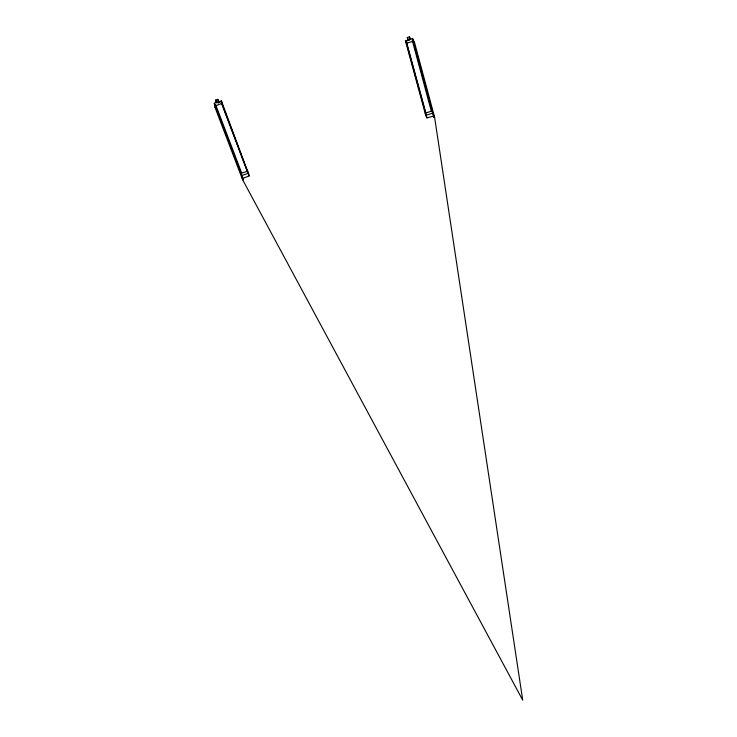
<?xml version="1.0" encoding="UTF-8"?>
<svg xmlns="http://www.w3.org/2000/svg" width="737" height="737" viewBox="0 0 737 737"><rect width="100%" height="100%" fill="white"/><g stroke="black" fill="none" stroke-linecap="round" stroke-linejoin="round"><path stroke-width="1.11" d="M249.244 175.903L243.099 178.262L243.367 179.616L242.676 179.846L214.992 107.335L214.283 103.226L221.422 100.895L249.244 175.903L221.34 102.157M216.19 102.848L215.701 100.039L217.82 99.348L219.036 102.535M407.883 39.734L407.294 37.541L409.413 36.85L410.721 39.383M412.536 38.545L432.601 113.157L434.581 117.165L433.89 117.386L433.282 116.151L426.935 117.865L425.746 115.396L405.405 40.867L412.536 38.545L414.461 42.258L434.581 117.165L522.717 700.15L242.676 179.846L241.828 175.461L248.691 173.223M217.295 102.747L221.091 101.503M406.953 40.876L409.79 39.945M222.04 102.526L221.321 102.756L247.208 171.325M405.866 42.553L406.575 42.322L425.839 112.982M214.992 107.335L215.711 107.095L215.49 105.833L221.883 103.41L221.422 100.895M405.405 40.867L406.566 43.161L413.153 41.346L413.743 42.488L414.461 42.258M241.017 173.342L247.899 171.095M425.148 113.203L432.011 110.965M425.746 115.396L432.601 113.157M407.294 37.541L408.593 40.084M215.619 104.617L241.708 173.121M214.283 103.226L214.909 104.857M215.315 105.925L243.367 179.616M215.701 100.039L216.512 102.167M406.188 41.852L426.935 117.865M409.413 36.85L410.002 39.043M413.743 42.488L433.89 117.386M412.278 40.461L431.329 111.186M217.82 99.348L218.493 103.088"/></g></svg>
